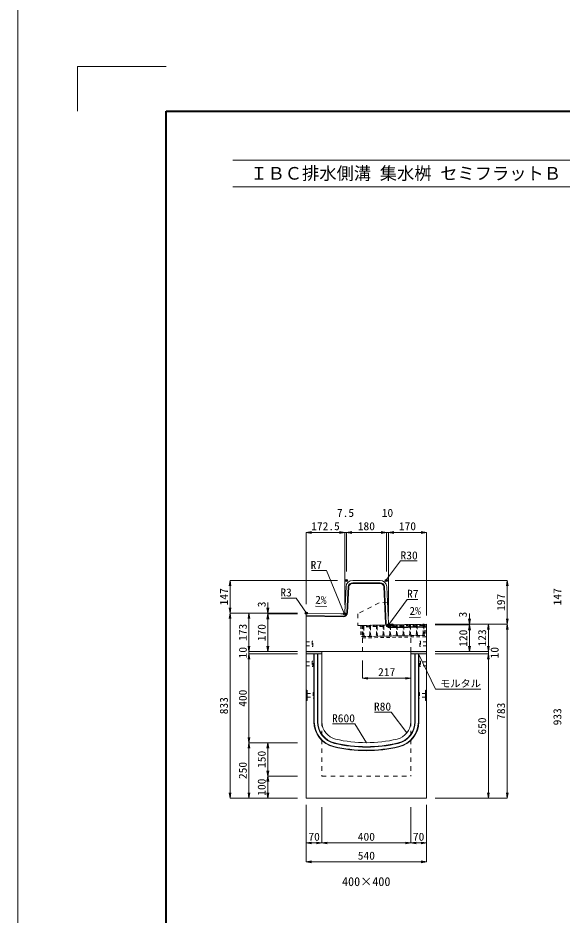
# Model space of a CAD drawing. Units: millimetres at full size. Extents: x -22536 to 51867, y -19720 to 38340.
# Drawn here: x -12402 to -9954, y 26383 to 30419 of the extents above; entities that cross this region are included whole.
import ezdxf
from ezdxf.enums import TextEntityAlignment as Align

# ---------------------------------------------------------------- set-up
doc = ezdxf.new("R2010")
doc.units = ezdxf.units.MM
doc.header["$LTSCALE"] = 20
doc.header["$PDMODE"] = 32
doc.header["$PDSIZE"] = 10
doc.linetypes.add('USER1', pattern=[2, 1, -1])
doc.linetypes.add('USER2', pattern=[1.35, 0.75, -0.6])
for name, color, linetype, lineweight in [('0_2', 5, 'Continuous', 13), ('Defpoints_3', 1, 'Continuous', 13), ('インサート', 3, 'USER2', 9), ('グレーチング', 7, 'USER2', 5), ('モルタル', 7, 'Continuous', 9), ('受枠', 3, 'USER2', 9), ('図枠', 7, 'Continuous', 5), ('寸法線', 7, 'Continuous', 13), ('引出線', 4, 'Continuous', 13), ('本体', 2, 'Continuous', 13), ('目地', 132, 'Continuous', 5)]:
    doc.layers.add(name, color=color, linetype=linetype, lineweight=lineweight)
doc.layers.add('作業エリア', color=11, linetype='Continuous')
doc.layers.add('文字', color=7, linetype='Continuous')
doc.styles.add('ＭＳ ゴシック', font='')
doc.styles.add('ＭＳ 明朝', font='')
doc.styles.get('ＭＳ ゴシック').set_extended_font_data('MS Gothic')
doc.styles.get('ＭＳ 明朝').set_extended_font_data('MS Mincho')

# ---------------------------------------------------------------- blocks, each defined once
blk = doc.blocks.new('open_arrow')
at = {"color": 0, "linetype": 'Continuous', "lineweight": -2}
blk.add_lwpolyline([(7.5, 1.25), (0, 0), (7.5, -1.25)], dxfattribs=at)

msp = doc.modelspace()

# ---------------------------------------------------------------- hatches: boundary and pattern name
at = {"layer": 'モルタル'}
for points in [[(-11034.44, 27558.16), (-11034.44, 27568.16), (-11104.44, 27568.16), (-11104.44, 27558.16)], [(-10564.44, 27558.16), (-10564.44, 27568.16), (-10634.44, 27568.16), (-10634.44, 27558.16)]]:
    msp.add_hatch(color=256, dxfattribs=at).paths.add_polyline_path(points)

# ---------------------------------------------------------------- linework, layer by layer
at = {"layer": '0_2'}
msp.add_line((-12401.66, 38340.08), (-12401.66, 16419.83), dxfattribs=at)
at = {"layer": 'Defpoints_3'}
for p, q in [((-12134.44, 30200), (-11734.44, 30200)), ((-12134.44, 30000), (-12134.44, 30200))]:
    msp.add_line(p, q, dxfattribs=at)
at = {"layer": 'インサート'}
for p, q in [((-11104.44, 27611.66), (-11077.44, 27611.66)), ((-11104.44, 27611.66), (-11104.44, 27594.66)), ((-11074.44, 27615.66), (-11077.44, 27615.66)), ((-11077.44, 27615.66), (-11077.44, 27590.66)), ((-11074.44, 27590.66), (-11074.44, 27615.66)), ((-10594.44, 27615.66), (-10591.44, 27615.66)), ((-10594.44, 27590.66), (-10594.44, 27615.66)), ((-10591.44, 27615.66), (-10591.44, 27590.66)), ((-10564.44, 27611.66), (-10591.44, 27611.66)), ((-10564.44, 27611.66), (-10564.44, 27594.66)), ((-11104.44, 27594.66), (-11077.44, 27594.66)), ((-11077.44, 27590.66), (-11074.44, 27590.66)), ((-10591.44, 27590.66), (-10594.44, 27590.66)), ((-10564.44, 27594.66), (-10591.44, 27594.66)), ((-11104.44, 27521.66), (-11077.44, 27521.66)), ((-11104.44, 27521.66), (-11104.44, 27504.66)), ((-11104.44, 27504.66), (-11077.44, 27504.66)), ((-11074.44, 27525.66), (-11077.44, 27525.66)), ((-11077.44, 27525.66), (-11077.44, 27500.66)), ((-11077.44, 27500.66), (-11074.44, 27500.66)), ((-11074.44, 27500.66), (-11074.44, 27525.66)), ((-10594.44, 27525.66), (-10591.44, 27525.66)), ((-10594.44, 27500.66), (-10594.44, 27525.66)), ((-10591.44, 27500.66), (-10594.44, 27500.66)), ((-10591.44, 27525.66), (-10591.44, 27500.66)), ((-10564.44, 27521.66), (-10591.44, 27521.66)), ((-10564.44, 27504.66), (-10591.44, 27504.66)), ((-10564.44, 27521.66), (-10564.44, 27504.66)), ((-11101.24, 27379.66), (-11074.24, 27379.66)), ((-11101.24, 27379.66), (-11101.24, 27362.66)), ((-11071.24, 27383.66), (-11074.24, 27383.66)), ((-11074.24, 27383.66), (-11074.24, 27358.66)), ((-11071.24, 27358.66), (-11071.24, 27383.66)), ((-10597.64, 27383.66), (-10594.64, 27383.66)), ((-10597.64, 27358.66), (-10597.64, 27383.66)), ((-10594.64, 27383.66), (-10594.64, 27358.66)), ((-10567.64, 27379.66), (-10594.64, 27379.66)), ((-10567.64, 27379.66), (-10567.64, 27362.66)), ((-11101.24, 27362.66), (-11074.24, 27362.66)), ((-11074.24, 27358.66), (-11071.24, 27358.66)), ((-10594.64, 27358.66), (-10597.64, 27358.66)), ((-10567.64, 27362.66), (-10594.64, 27362.66))]:
    msp.add_line(p, q, dxfattribs=at)
at = {"layer": 'グレーチング'}
for p, q in [((-10850.47, 27685.63), (-10575.52, 27690.95)), ((-10820.36, 27680.21), (-10845.47, 27685.72)), ((-10820.36, 27680.21), (-10845.35, 27679.73)), ((-10790.36, 27680.79), (-10815.48, 27686.31)), ((-10790.36, 27680.79), (-10815.36, 27680.31)), ((-10760.37, 27681.37), (-10785.48, 27686.89)), ((-10760.37, 27681.37), (-10785.37, 27680.89)), ((-10730.38, 27681.95), (-10755.49, 27687.47)), ((-10730.38, 27681.95), (-10755.37, 27681.47)), ((-10700.38, 27682.53), (-10725.49, 27688.05)), ((-10700.38, 27682.53), (-10725.38, 27682.05)), ((-10670.39, 27683.11), (-10695.5, 27688.63)), ((-10670.39, 27683.11), (-10695.38, 27682.63)), ((-10640.39, 27683.69), (-10665.5, 27689.21)), ((-10640.39, 27683.69), (-10665.39, 27683.21)), ((-10610.4, 27684.27), (-10635.51, 27689.79)), ((-10610.4, 27684.27), (-10635.39, 27683.79)), ((-10580.4, 27684.85), (-10605.52, 27690.37)), ((-10580.4, 27684.85), (-10605.4, 27684.37)), ((-10849.5, 27635.64), (-10574.55, 27640.96))]:
    msp.add_line(p, q, dxfattribs=at)
for points in [[(-10850.47, 27685.63), (-10845.47, 27685.72), (-10845.35, 27679.73), (-10846.33, 27678.71), (-10845.64, 27642.71), (-10844.62, 27641.73), (-10844.5, 27635.73), (-10849.5, 27635.64), (-10849.62, 27641.64), (-10848.64, 27642.66), (-10849.33, 27678.65), (-10850.35, 27679.63)], [(-10815.64, 27643.29), (-10814.62, 27642.31), (-10814.51, 27636.31), (-10819.51, 27636.22), (-10819.62, 27642.22), (-10818.64, 27643.24), (-10819.34, 27679.23), (-10820.36, 27680.21), (-10820.47, 27686.21), (-10815.48, 27686.31), (-10815.36, 27680.31), (-10816.34, 27679.29)], [(-10785.65, 27643.87), (-10784.63, 27642.89), (-10784.51, 27636.9), (-10789.51, 27636.8), (-10789.63, 27642.8), (-10788.65, 27643.82), (-10789.35, 27679.81), (-10790.36, 27680.79), (-10790.48, 27686.79), (-10785.48, 27686.89), (-10785.37, 27680.89), (-10786.35, 27679.87)], [(-10755.65, 27644.45), (-10754.64, 27643.47), (-10754.52, 27637.48), (-10759.52, 27637.38), (-10759.63, 27643.38), (-10758.65, 27644.4), (-10759.35, 27680.39), (-10760.37, 27681.37), (-10760.49, 27687.37), (-10755.49, 27687.47), (-10755.37, 27681.47), (-10756.35, 27680.45)], [(-10725.66, 27645.04), (-10724.64, 27644.06), (-10724.52, 27638.06), (-10729.52, 27637.96), (-10729.64, 27643.96), (-10728.66, 27644.98), (-10729.36, 27680.97), (-10730.38, 27681.95), (-10730.49, 27687.95), (-10725.49, 27688.05), (-10725.38, 27682.05), (-10726.36, 27681.03)], [(-10698.67, 27645.56), (-10699.36, 27681.55), (-10700.38, 27682.53), (-10700.5, 27688.53), (-10695.5, 27688.63), (-10695.38, 27682.63), (-10696.36, 27681.61), (-10695.67, 27645.62), (-10694.65, 27644.64), (-10694.53, 27638.64), (-10699.53, 27638.54), (-10699.65, 27644.54)], [(-10668.67, 27646.14), (-10669.37, 27682.13), (-10670.39, 27683.11), (-10670.5, 27689.11), (-10665.5, 27689.21), (-10665.39, 27683.21), (-10666.37, 27682.19), (-10665.67, 27646.2), (-10664.65, 27645.22), (-10664.54, 27639.22), (-10669.54, 27639.12), (-10669.65, 27645.12)], [(-10635.39, 27683.79), (-10636.37, 27682.77), (-10635.68, 27646.78), (-10634.66, 27645.8), (-10634.54, 27639.8), (-10639.54, 27639.7), (-10639.66, 27645.7), (-10638.68, 27646.72), (-10639.37, 27682.71), (-10640.39, 27683.69), (-10640.51, 27689.69), (-10635.51, 27689.79)], [(-10605.4, 27684.37), (-10606.38, 27683.35), (-10605.68, 27647.36), (-10604.66, 27646.38), (-10604.55, 27640.38), (-10609.55, 27640.28), (-10609.66, 27646.28), (-10608.68, 27647.3), (-10609.38, 27683.29), (-10610.4, 27684.27), (-10610.51, 27690.27), (-10605.52, 27690.37)], [(-10579.55, 27640.86), (-10579.67, 27646.86), (-10578.69, 27647.88), (-10579.38, 27683.87), (-10580.4, 27684.85), (-10580.52, 27690.85), (-10575.52, 27690.95), (-10575.4, 27684.95), (-10576.38, 27683.93), (-10575.69, 27647.94), (-10574.67, 27646.96), (-10574.55, 27640.96)]]:
    msp.add_lwpolyline(points, close=True, dxfattribs=at)
at = {"layer": 'モルタル'}
for points in [[(-11104.44, 27568.16), (-11034.44, 27568.16), (-11034.44, 27558.16), (-11104.44, 27558.16)], [(-10634.44, 27568.16), (-10564.44, 27568.16), (-10564.44, 27558.16), (-10634.44, 27558.16)]]:
    msp.add_lwpolyline(points, close=True, dxfattribs=at)
at = {"layer": '作業エリア'}
for p in [(-10924.44, 27888.16), (-10744.44, 27888.16), (-11104.44, 27741.16), (-10931.94, 27738.16), (-10734.44, 27688.16), (-10719.44, 27688.16)]:
    msp.add_point(p, dxfattribs=at)
at = {"layer": '受枠'}
for p, q in [((-10859.47, 27685.45), (-10566.52, 27691.12)), ((-10572.52, 27691.01), (-10571.55, 27641.02)), ((-10566.52, 27691.12), (-10565.44, 27635.13)), ((-10859.47, 27685.45), (-10858.5, 27635.46)), ((-10853.47, 27685.57), (-10852.38, 27629.58)), ((-10571.55, 27641.02), (-10858.5, 27635.46)), ((-10852.38, 27629.58), (-10565.44, 27635.13))]:
    msp.add_line(p, q, dxfattribs=at)
at = {"layer": '受枠', "linetype": 'Continuous'}
msp.add_line((-10633.54, 27639.82), (-10633.43, 27633.82), dxfattribs=at)
at = {"layer": '図枠', "lineweight": 40}
for p, q in [((-11734.44, 24460), (-11734.44, 30000)), ((-11734.44, 30000), (-3934.44, 30000))]:
    msp.add_line(p, q, dxfattribs=at)
at = {"layer": '図枠', "lineweight": 13}
for p, q in [((-11434.44, 29780), (-4234.44, 29780)), ((-11434.44, 29660), (-4234.44, 29660))]:
    msp.add_line(p, q, dxfattribs=at)
at = {"layer": '寸法線'}
for p, q in [((-11104.44, 28104.19), (-10931.94, 28104.19)), ((-11104.44, 27781.16), (-11104.44, 28104.19)), ((-10979.94, 28104.19), (-10876.44, 28104.19)), ((-10931.94, 27778.16), (-10931.94, 28104.19)), ((-10931.94, 27778.16), (-10931.94, 28104.19)), ((-10924.44, 27928.16), (-10924.44, 28104.19)), ((-10924.44, 28104.19), (-10744.44, 28104.19)), ((-10924.44, 27928.16), (-10924.44, 28104.19)), ((-10792.44, 28104.19), (-10686.44, 28104.19)), ((-10744.44, 27928.16), (-10744.44, 28104.19)), ((-10744.44, 27928.16), (-10744.44, 28104.19)), ((-10734.44, 27728.16), (-10734.44, 28104.19)), ((-10734.44, 28104.19), (-10564.44, 28104.19)), ((-10734.44, 27728.16), (-10734.44, 28104.19)), ((-10564.44, 27731.16), (-10564.44, 28104.19)), ((-11447.38, 27888.16), (-11447.38, 27741.16)), ((-10964.44, 27888.16), (-11447.38, 27888.16)), ((-10704.44, 27888.16), (-10200.66, 27888.16)), ((-10200.66, 27888.16), (-10200.66, 27691.16)), ((-11277.38, 27789.16), (-11277.38, 27690.16)), ((-11144.44, 27741.16), (-11447.38, 27741.16)), ((-11447.38, 26908.16), (-11447.38, 27741.16)), ((-11144.44, 27741.16), (-11447.38, 27741.16)), ((-11362.38, 27741.16), (-11362.38, 27568.16)), ((-11144.44, 27741.16), (-11362.38, 27741.16)), ((-11144.44, 27741.16), (-11277.38, 27741.16)), ((-11144.44, 27738.16), (-11277.38, 27738.16)), ((-11277.38, 27738.16), (-11277.38, 27568.16)), ((-11144.44, 27738.16), (-11277.38, 27738.16)), ((-10370.66, 27739.16), (-10370.66, 27640.16)), ((-10524.44, 27691.16), (-10370.66, 27691.16)), ((-10524.44, 27691.16), (-10285.66, 27691.16)), ((-10524.44, 27691.16), (-10200.66, 27691.16)), ((-10524.44, 27691.16), (-10200.66, 27691.16)), ((-10285.66, 27691.16), (-10285.66, 27568.16)), ((-10200.66, 27691.16), (-10200.66, 26908.16)), ((-10524.44, 27688.16), (-10370.66, 27688.16)), ((-10524.44, 27688.16), (-10370.66, 27688.16)), ((-10370.66, 27688.16), (-10370.66, 27568.16)), ((-11362.38, 27616.16), (-11362.38, 27510.16)), ((-10285.66, 27616.16), (-10285.66, 27510.16)), ((-11144.44, 27568.16), (-11362.38, 27568.16)), ((-11144.44, 27568.16), (-11362.38, 27568.16)), ((-11144.44, 27558.16), (-11362.38, 27558.16)), ((-11362.38, 27558.16), (-11362.38, 27158.16)), ((-11144.44, 27558.16), (-11362.38, 27558.16)), ((-11144.44, 27568.16), (-11277.38, 27568.16)), ((-10524.44, 27568.16), (-10370.66, 27568.16)), ((-10524.44, 27568.16), (-10285.66, 27568.16)), ((-10524.44, 27568.16), (-10285.66, 27568.16)), ((-10524.44, 27558.16), (-10285.66, 27558.16)), ((-10524.44, 27558.16), (-10285.66, 27558.16)), ((-10285.66, 27558.16), (-10285.66, 26908.16)), ((-10851.44, 27528.16), (-10851.44, 27447.94)), ((-10851.44, 27447.94), (-10634.44, 27447.94)), ((-11144.44, 27158.16), (-11362.38, 27158.16)), ((-11362.38, 26908.16), (-11362.38, 27158.16)), ((-11144.44, 27158.16), (-11362.38, 27158.16)), ((-11277.38, 27158.16), (-11277.38, 27008.16)), ((-11144.44, 27158.16), (-11277.38, 27158.16)), ((-11144.44, 27008.16), (-11277.38, 27008.16)), ((-11277.38, 27008.16), (-11277.38, 26908.16)), ((-11144.44, 27008.16), (-11277.38, 27008.16)), ((-11144.44, 26908.16), (-11447.38, 26908.16)), ((-11144.44, 26908.16), (-11362.38, 26908.16)), ((-11144.44, 26908.16), (-11277.38, 26908.16)), ((-10524.44, 26908.16), (-10285.66, 26908.16)), ((-10524.44, 26908.16), (-10200.66, 26908.16)), ((-11104.44, 26878.16), (-11104.44, 26707.01)), ((-11104.44, 26878.16), (-11104.44, 26622.01)), ((-11034.44, 26868.16), (-11034.44, 26707.01)), ((-11034.44, 26868.16), (-11034.44, 26707.01)), ((-10634.44, 26868.16), (-10634.44, 26707.01)), ((-10634.44, 26868.16), (-10634.44, 26707.01)), ((-10564.44, 26878.16), (-10564.44, 26707.01)), ((-10564.44, 26878.16), (-10564.44, 26622.01)), ((-11104.44, 26707.01), (-11034.44, 26707.01)), ((-11034.44, 26707.01), (-10634.44, 26707.01)), ((-10634.44, 26707.01), (-10564.44, 26707.01)), ((-11104.44, 26622.01), (-10564.44, 26622.01))]:
    msp.add_line(p, q, dxfattribs=at)
at = {"layer": '引出線'}
for points in [[(-10752.3, 27879.9), (-10680.54, 27975.75), (-10605.86, 27975.75)], [(-10933.77, 27740.09), (-11013.6, 27932.72), (-11081.53, 27932.72)], [(-11103.54, 27740.25), (-11149.71, 27808.92), (-11217.43, 27808.92)], [(-11013.9, 27771.33), (-11062.64, 27772.3), (-11013.89, 27771.33)], [(-10732.6, 27690.09), (-10651.09, 27802.84), (-10603.16, 27802.84)], [(-10640.18, 27721.97), (-10591.47, 27722.94), (-10640.22, 27721.96)], [(-10599.44, 27558.16), (-10522.73, 27398.39), (-10319.69, 27398.39)], [(-10651.68, 27202.59), (-10722.94, 27295.69), (-10797.61, 27295.69)], [(-10834.44, 27158.16), (-10885.8, 27242.91), (-10986.81, 27242.91)]]:
    msp.add_lwpolyline(points, dxfattribs=at)
at = {"layer": '本体'}
for p, q in [((-10931.61, 27744.81), (-10925.86, 27859.66)), ((-10895.9, 27888.16), (-10772.98, 27888.16)), ((-10734.77, 27694.81), (-10743.01, 27859.66)), ((-11104.44, 27738.11), (-11104.44, 27568.16)), ((-10949.44, 27738.16), (-11101.38, 27741.1)), ((-10949.44, 27738.16), (-10938.6, 27738.16)), ((-10719.44, 27688.16), (-10564.44, 27691.16)), ((-10564.44, 27568.16), (-10564.44, 27691.16)), ((-10719.44, 27688.16), (-10727.78, 27688.16)), ((-10564.44, 27568.16), (-11104.44, 27568.16)), ((-11104.44, 27558.16), (-11104.44, 26908.16)), ((-11034.44, 27558.16), (-11104.44, 27558.16)), ((-11034.44, 27558.16), (-11034.44, 27252.2)), ((-10634.44, 27252.2), (-10634.44, 27558.16)), ((-10564.44, 27558.16), (-10634.44, 27558.16)), ((-10564.44, 26908.16), (-10564.44, 27558.16)), ((-11104.44, 26908.16), (-10564.44, 26908.16))]:
    msp.add_line(p, q, dxfattribs=at)
at = {"layer": '本体', "linetype": 'USER1'}
for p, q in [((-10776.44, 27788.16), (-10873.44, 27738.16)), ((-10739.59, 27791.16), (-10776.44, 27788.16)), ((-10873.44, 27738.16), (-10873.44, 27685.18)), ((-10873.44, 27685.18), (-10719.44, 27688.16)), ((-10851.44, 27568.16), (-10851.44, 27635.6)), ((-10634.44, 27568.16), (-10634.44, 27639.8))]:
    msp.add_line(p, q, dxfattribs=at)
at = {"layer": '本体', "lineweight": 9}
for p, q in [((-11104.44, 27395.66), (-11101.24, 27393.66)), ((-11101.24, 27393.66), (-11101.24, 27348.66)), ((-10564.44, 27395.66), (-10567.64, 27393.66)), ((-10567.64, 27393.66), (-10567.64, 27348.66)), ((-11101.24, 27348.66), (-11104.44, 27346.66)), ((-10567.64, 27348.66), (-10564.44, 27346.66))]:
    msp.add_line(p, q, dxfattribs=at)
at = {"layer": '本体', "linetype": 'USER1', "lineweight": 15}
for p, q in [((-11034.44, 27252.2), (-11034.44, 27008.16)), ((-10634.44, 27252.2), (-10634.44, 27008.16)), ((-11034.44, 27008.16), (-10634.44, 27008.16))]:
    msp.add_line(p, q, dxfattribs=at)
at = {"layer": '本体'}
for centre, radius, start, end in [((-10895.9, 27858.16), 30, 90, 177.13759), ((-10772.98, 27858.16), 30, 2.86241, 90), ((-11101.44, 27738.11), 3, 88.89119, 180), ((-10938.6, 27745.16), 7, 270, 357.13759), ((-10727.78, 27695.16), 7, 182.86241, 270), ((-10954.44, 27252.2), 80, 180, 256.65764), ((-10714.44, 27252.2), 80, 283.34236, 0), ((-10834.44, 27758.16), 600, 256.65764, 283.34236)]:
    msp.add_arc(centre, radius, start, end, dxfattribs=at)
at = {"layer": '目地'}
for p, q in [((-10915.88, 27859.16), (-10921.63, 27744.11)), ((-10912.88, 27859.01), (-10918.63, 27743.96)), ((-10772.98, 27878.16), (-10895.9, 27878.16)), ((-10772.98, 27875.16), (-10895.9, 27875.16)), ((-10747.75, 27694.01), (-10756, 27859.01)), ((-10744.75, 27694.16), (-10753, 27859.16)), ((-10938.94, 27727.96), (-11104.44, 27731.16)), ((-10938.99, 27724.96), (-11104.44, 27728.16)), ((-10564.44, 27681.16), (-10727.44, 27678.01)), ((-10564.44, 27678.16), (-10727.38, 27675.01)), ((-11070.44, 27558.16), (-11070.44, 27252.2)), ((-11068.44, 27558.16), (-11068.44, 27252.2)), ((-11054.44, 27558.16), (-11054.44, 27252.2)), ((-11052.44, 27558.16), (-11052.44, 27252.2)), ((-10616.44, 27252.2), (-10616.44, 27558.16)), ((-10614.44, 27252.2), (-10614.44, 27558.16)), ((-10600.44, 27252.2), (-10600.44, 27558.16)), ((-10598.44, 27252.2), (-10598.44, 27558.16))]:
    msp.add_line(p, q, dxfattribs=at)
for centre, radius, start, end in [((-10895.9, 27858.16), 20, 90, 177.13759), ((-10895.9, 27858.16), 17, 90, 177.13759), ((-10772.98, 27858.16), 20, 2.86241, 90), ((-10772.98, 27858.16), 17, 2.86241, 90), ((-10938.61, 27744.96), 20, 268.89119, 357.13759), ((-10938.61, 27744.96), 17, 268.89119, 357.13759), ((-10727.77, 27695), 20, 182.86241, 271.10881), ((-10727.77, 27695), 17, 182.86241, 271.10881), ((-10954.44, 27252.2), 116, 180, 256.65764), ((-10954.44, 27252.2), 114, 180, 256.65764), ((-10954.44, 27252.2), 100, 180, 256.65764), ((-10954.44, 27252.2), 98, 180, 256.65764), ((-10714.44, 27252.2), 98, 283.34236, 0), ((-10714.44, 27252.2), 100, 283.34236, 0), ((-10714.44, 27252.2), 114, 283.34236, 360), ((-10714.44, 27252.2), 116, 283.34236, 360), ((-10834.44, 27758.16), 636, 256.65764, 283.34236), ((-10834.44, 27758.16), 634, 256.65764, 283.34236), ((-10834.44, 27758.16), 620, 256.65764, 283.34236), ((-10834.44, 27758.16), 618, 256.65764, 283.34236)]:
    msp.add_arc(centre, radius, start, end, dxfattribs=at)

# ---------------------------------------------------------------- block references
at = {"layer": '寸法線', "xscale": 3.2, "yscale": 3.2}
for p in [(-11104.44, 28104.19), (-10924.44, 28104.19), (-10924.44, 28104.19), (-10734.44, 28104.19), (-10734.44, 28104.19), (-10851.44, 27447.94), (-11104.44, 26707.01), (-11034.44, 26707.01), (-10634.44, 26707.01), (-11104.44, 26622.01)]:
    msp.add_blockref('open_arrow', p, dxfattribs=at)
for p, rotation in [((-10931.94, 28104.19), 180), ((-10931.94, 28104.19), 180), ((-10744.44, 28104.19), 180), ((-10744.44, 28104.19), 180), ((-10564.44, 28104.19), 180), ((-11447.38, 27888.16), 270), ((-10200.66, 27888.16), 270), ((-11447.38, 27741.16), 90), ((-11447.38, 27741.16), 270), ((-11362.38, 27741.16), 270), ((-11277.38, 27741.16), 90), ((-11277.38, 27738.16), 270), ((-11277.38, 27738.16), 270), ((-10370.66, 27691.16), 90), ((-10285.66, 27691.16), 270), ((-10200.66, 27691.16), 90), ((-10200.66, 27691.16), 270), ((-10370.66, 27688.16), 270), ((-10370.66, 27688.16), 270), ((-11362.38, 27568.16), 90), ((-11362.38, 27568.16), 90), ((-11277.38, 27568.16), 90), ((-10370.66, 27568.16), 90), ((-10285.66, 27568.16), 90), ((-10285.66, 27568.16), 90), ((-11362.38, 27558.16), 270), ((-11362.38, 27558.16), 270), ((-10285.66, 27558.16), 270), ((-10285.66, 27558.16), 270), ((-10634.44, 27447.94), 180), ((-11362.38, 27158.16), 90), ((-11362.38, 27158.16), 270), ((-11277.38, 27158.16), 270), ((-11277.38, 27008.16), 90), ((-11277.38, 27008.16), 270), ((-11447.38, 26908.16), 90), ((-11362.38, 26908.16), 90), ((-11277.38, 26908.16), 90), ((-10285.66, 26908.16), 90), ((-10200.66, 26908.16), 90), ((-11034.44, 26707.01), 180), ((-10634.44, 26707.01), 180), ((-10564.44, 26707.01), 180), ((-10564.44, 26622.01), 180)]:
    msp.add_blockref('open_arrow', p, dxfattribs=dict(at, rotation=rotation))
at = {"layer": '引出線'}
for p, xscale, yscale, rotation in [((-10752.3, 27879.9), 0.16, 0.16, 53.2), ((-11103.54, 27740.25), 0.16, 0.16, 123.9), ((-11013.9, 27771.33), 0.16, 0.16, 178.9), ((-10933.77, 27740.09), 0.16, 0.16, 112.5), ((-10732.6, 27690.09), 0.16, 0.16, 54.1), ((-10640.18, 27721.97), 0.16, 0.16, 1.1), ((-10599.44, 27558.16), 0.16, 0.16, 295.6), ((-10651.68, 27202.59), 0.133, 0.133, 127.4), ((-10834.44, 27158.16), 0.133, 0.133, 121.2)]:
    msp.add_blockref('open_arrow', p, dxfattribs=dict(at, xscale=xscale, yscale=yscale, rotation=rotation))

# ---------------------------------------------------------------- texts
at = {"layer": '図枠', "style": 'ＭＳ ゴシック'}
msp.add_text('\u3000ＩＢＣ排水側溝 集水桝 セミフラットＢ Ⅲ型 400型\u3000断面図', height=56.96, dxfattribs=at).set_placement((-11434.44, 29720), align=Align.MIDDLE_LEFT)
at = {"layer": '寸法線', "style": 'ＭＳ 明朝', "width": 1.05}
for s, p in [('7.5', (-10928.19, 28192.19)), ('10', (-10739.44, 28192.19)), ('172.5', (-11018.19, 28132.19)), ('180', (-10834.44, 28132.19)), ('170', (-10649.44, 28132.19)), ('217', (-10742.94, 27475.94)), ('70', (-11069.44, 26735.01)), ('400', (-10834.44, 26735.01)), ('70', (-10599.44, 26735.01)), ('540', (-10834.44, 26650.01))]:
    msp.add_text(s, height=36.03, dxfattribs=at).set_placement(p, align=Align.MIDDLE_CENTER)
for s, p in [('147', (-11475.38, 27814.66)), ('197', (-10228.66, 27789.66)), ('147', (-9975.38, 27814.66)), ('3', (-11305.38, 27780.5)), ('3', (-10400.66, 27734.5)), ('173', (-11390.38, 27654.66)), ('170', (-11305.38, 27653.16)), ('120', (-10398.66, 27628.16)), ('123', (-10313.66, 27629.66)), ('10', (-11390.38, 27563.16)), ('10', (-10257.66, 27563.16)), ('400', (-11390.38, 27358.16)), ('833', (-11475.38, 27324.66)), ('783', (-10228.66, 27299.66)), ('933', (-9975.38, 27274.66)), ('650', (-10313.66, 27233.16)), ('150', (-11305.38, 27083.16)), ('250', (-11390.38, 27033.16)), ('100', (-11305.38, 26958.16))]:
    msp.add_text(s, height=36.03, rotation=90, dxfattribs=at).set_placement(p, align=Align.MIDDLE_CENTER)
at = {"layer": '引出線', "style": 'ＭＳ 明朝', "width": 1.05}
for s, height, p in [('R30', 36.03, (-10680.54, 28018.95)), ('R7', 36.03, (-10651.09, 27846.04)), ('モルタル', 32.02, (-10502.73, 27440.27))]:
    msp.add_text(s, height=height, dxfattribs=at).set_placement(p, align=Align.TOP_LEFT)
for s, p in [('R7', (-11033.6, 27975.92)), ('R3', (-11169.71, 27852.12)), ('R80', (-10722.94, 27338.89)), ('R600', (-10885.8, 27286.11))]:
    msp.add_text(s, height=36.03, dxfattribs=at).set_placement(p, align=Align.TOP_RIGHT)
msp.add_text('2%', height=36.03, rotation=358.854, dxfattribs=at).set_placement((-11012.96, 27818.22), align=Align.TOP_RIGHT)
msp.add_text('2%', height=36.03, rotation=1.146, dxfattribs=at).set_placement((-10641.15, 27768.86), align=Align.TOP_LEFT)
at = {"layer": '文字', "style": 'ＭＳ 明朝'}
msp.add_text('400×400', height=40.03, dxfattribs=at).set_placement((-10834.92, 26533.19), align=Align.MIDDLE_CENTER)

doc.saveas('drawing.dxf')
